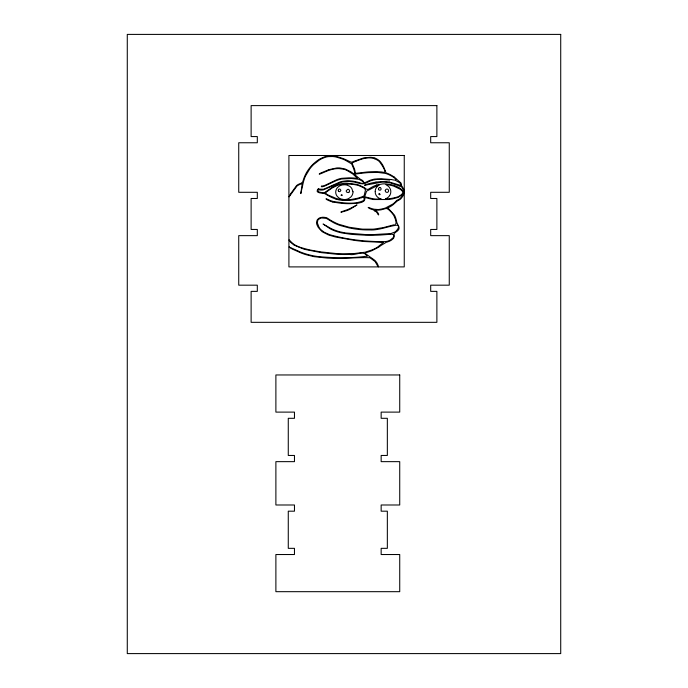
<?xml version="1.0" encoding="UTF-8"?>
<svg xmlns="http://www.w3.org/2000/svg" width="688" height="688" viewBox="0 0 688 688"><rect width="100%" height="100%" fill="white"/><g stroke="black" fill="none" stroke-linecap="round" stroke-linejoin="round"><path stroke-width="1.03" d="M338.238 190.352L338.479 189.587A1.256 1.256 0 0 1 339.992 189.14L340.835 190.189A3.844 3.844 0 0 1 340.835 190.524L340.027 191.556A1.247 1.247 0 0 1 339.39 191.634L339.193 191.591A1.376 1.376 0 0 1 338.513 191.135L338.393 190.963M387.903 207.931L394.25 214.88A12.762 12.762 0 0 1 394.835 215.877A10.483 10.483 0 0 1 395.265 216.815L395.66 217.89A26.952 26.952 0 0 1 396.529 221.192C397.191 225.681 402.437 228.192 395.729 232.234A19.943 19.943 0 0 1 394.155 233.473L394.086 234.453A6.295 6.295 0 0 1 394.276 236.431L393.545 238.358L391.343 240.207A14.869 14.869 0 0 1 389.408 241.213L387.697 241.875A7.353 7.353 0 0 1 386.51 242.142L380.791 245.599A36.447 36.447 0 0 1 378.34 247.37L371.907 250.681A51.299 51.299 0 0 1 367.418 252.204L366.085 252.616A11.369 11.369 0 0 0 365.784 252.72L365.44 253.012A3.01 3.01 0 0 0 365.431 253.614L370.858 257.518A44.118 44.118 0 0 1 371.718 258.086L374.633 260.202A12.41 12.41 0 0 1 378.185 265.714L378.52 266.832L377.746 266.29A14.164 14.164 0 0 1 377.592 265.878L375.149 261.603L369.929 257.733C356.573 257.08 343.149 259.187 329.741 258.198A97.963 97.963 0 0 1 327.419 258.095L314.45 256.71A46.191 46.191 0 0 1 313.375 256.529L305.979 254.68A107.509 107.509 0 0 1 301.499 253.15L292.288 249.065L289.089 246.992L300.51 252.049A70.769 70.769 0 0 0 317.813 256.521C333.396 258.095 353.589 258.327 367.254 256.074M302.419 186.422L300.811 193.595L302.092 184.685A9.202 9.202 0 0 0 302.264 183.756L301.086 183.911A23.564 23.564 0 0 0 299.667 184.47L297.715 185.528A7.723 7.723 0 0 0 296.863 186.207L289.063 196.863A1.367 1.367 0 0 1 289.123 196.519L290.637 193.81M363.402 183.077L363.376 182.75A2.743 2.743 0 0 0 363.126 182.105L362.421 181.34A11.335 11.335 0 0 0 361.492 180.66L360.615 180.196A2.09 2.09 0 0 1 359.738 179.723L359.514 179.568A1.78 1.78 0 0 0 359.162 179.37L351.929 178.536A29.3 29.3 0 0 0 351.215 178.51L341.781 178.957A19.195 19.195 0 0 0 340.637 179.19A15.635 15.635 0 0 0 339.769 179.422A41.375 41.375 0 0 0 337.825 180.058A45.786 45.786 0 0 0 336.183 180.669L323.971 186.371A23.659 23.659 0 0 1 322.233 186.672M305.498 176.025L309.849 168.784A39.087 39.087 0 0 1 313.694 164.501L319.18 160.175A28.406 28.406 0 0 1 322.113 158.55L325.054 157.363A17.716 17.716 0 0 1 328.511 156.623L332.493 156.537A21.638 21.638 0 0 1 335.77 156.95L340.999 158.489A89.853 89.853 0 0 1 342.83 159.177L343.45 159.427A84.538 84.538 0 0 1 345.213 160.149L351.62 163.907A68.37 68.37 0 0 1 353.572 168.551L354.389 171.088A8.884 8.884 0 0 1 354.569 172.757L354.432 173.557L353.15 173.428A22.179 22.179 0 0 1 352.557 172.998A31.519 31.519 0 0 0 350.562 171.63L345.152 168.999L339.777 167.941A35.028 35.028 0 0 0 336.905 167.941L328.795 169.687M290.8 193.534L296.494 185.674A10.707 10.707 0 0 1 298.308 184.393L301.249 183.146L302.746 181.856L303.21 180.256A48.108 48.108 0 0 1 304.904 175.767L306.048 173.385A38.468 38.468 0 0 1 315.035 162.411A43.155 43.155 0 0 1 316.686 161.087L317.564 160.442A27.124 27.124 0 0 1 320.668 158.532L324.745 156.761A31.278 31.278 0 0 1 327.307 156.107L328.787 155.866A19.04 19.04 0 0 1 329.638 155.823L332.209 155.841A24.381 24.381 0 0 1 336.681 156.46L342.985 158.507A57.568 57.568 0 0 1 345.84 159.693L350.381 161.826A5.014 5.014 0 0 0 351.293 162.17L352.075 162.041A28.492 28.492 0 0 0 352.996 161.697L353.254 161.603A33.239 33.239 0 0 0 354.225 161.198L363.84 157.862L370.479 157.277A18.155 18.155 0 0 1 373.945 157.862L374.788 158.111M363.324 183.146L362.843 183.705A10.432 10.432 0 0 1 361.836 183.404A58.033 58.033 0 0 0 352.497 181.107L349.375 180.763A16.426 16.426 0 0 0 346.924 180.729L342.848 181.288A29.971 29.971 0 0 0 339.949 181.993L324.134 189.037A7.336 7.336 0 0 1 323.042 189.243L319.206 189.14A1.127 1.127 0 0 1 318.854 188.976L318.793 188.933M387.912 207.845L388.006 207.767A3.457 3.457 0 0 1 388.6 207.484L389.778 206.899A28.707 28.707 0 0 0 392.676 205.067L397.423 200.913A15.059 15.059 0 0 1 398.696 200.208A10.372 10.372 0 0 0 400.855 198.78L402.712 196.355A11.73 11.73 0 0 0 403.736 193.87L404.062 190.447A5.581 5.581 0 0 0 403.701 189.062L401.5 185.571A1.221 1.221 0 0 1 401.414 185.296L401.233 183.619A2.374 2.374 0 0 0 400.915 182.965L394.018 176.885M324.736 192.434L333.594 186.379A30.857 30.857 0 0 1 336.226 185.167A41.65 41.65 0 0 1 337.516 184.676L338.083 184.479A16.589 16.589 0 0 1 340.182 183.92L343.613 183.395A30.599 30.599 0 0 1 347.027 183.223L357.485 184.522L364.184 187.351A15.127 15.127 0 0 1 365.93 188.994L367.985 189.484L371.632 187.308A35.535 35.535 0 0 1 376.499 185.055M324.418 192.683L322.964 192.674A33.953 33.953 0 0 1 320.935 192.408L320.333 192.296A9.529 9.529 0 0 1 318.475 191.737L317.718 190.705A1.961 1.961 0 0 1 318.312 189.862L319.077 189.819A10.432 10.432 0 0 0 323.403 189.871L339.399 182.853A32.026 32.026 0 0 1 343.699 181.744L346.804 181.512A54.051 54.051 0 0 1 349.427 181.512L353.391 181.899A58.583 58.583 0 0 1 355.644 182.397L360.478 183.687L364.545 183.705L370.041 181.047A25.258 25.258 0 0 1 373.171 180.084L376.302 179.508A12.616 12.616 0 0 1 377.299 179.422L380.954 179.422A59.177 59.177 0 0 1 383.637 179.534L389.7 180.058M325.501 192.692C325.811 194.902 332.846 196.656 335.254 198.092A30.728 30.728 0 0 0 342.056 199.658L350.381 199.658L357.837 198.178A83.97 83.97 0 0 0 361.346 197.043L364.047 195.899A5.693 5.693 0 0 0 364.176 195.469L365.19 191.238A20.692 20.692 0 0 0 365.423 190.163L364.743 188.744A20.029 20.029 0 0 0 363.488 187.747L358.732 185.579A34.684 34.684 0 0 0 356.857 185.089A46.483 46.483 0 0 0 350.312 184.057L340.035 184.668A24.51 24.51 0 0 0 337.034 185.579L332.02 188.065L326.705 191.789M348.833 192.313L348.713 192.399A1.032 1.032 0 0 1 348.291 192.563L346.967 192.296A1.582 1.582 0 0 1 346.262 190.653L347.775 189.312A6.192 6.192 0 0 1 348.076 189.312L348.317 189.329A0.955 0.955 0 0 1 348.635 189.441L348.893 189.621A6.588 6.588 0 0 1 349.194 189.897L349.53 190.825A11.859 11.859 0 0 1 349.53 191.178L349.194 191.995A6.889 6.889 0 0 1 348.971 192.201M326.267 192.115L325.716 192.528M321.399 186.164L321.382 186.732L322.233 186.672M319.378 173.643L319.309 174.296L322.689 172.886M320.083 173.324L328.597 169.773M323.05 172.74L325.579 171.63A64.87 64.87 0 0 1 330.171 169.953L331.702 169.489A20.545 20.545 0 0 1 333.284 169.11A26.024 26.024 0 0 1 339.132 168.612L343.828 169.265A19.161 19.161 0 0 1 346.847 170.357L352.763 173.978L357.528 178.373L353.159 177.977A105.187 105.187 0 0 0 349.014 177.839L341.626 178.321A50.198 50.198 0 0 0 338.771 179.026L337.06 179.611A5.874 5.874 0 0 1 336.733 179.757L325.02 185.304A12.96 12.96 0 0 1 322.629 185.975L321.588 186.138M355.988 161.19L351.989 162.953A6.244 6.244 0 0 0 352.127 163.323L354.329 168.603A16.194 16.194 0 0 1 355.232 172.731M356.281 161.061L360.959 159.358A49.674 49.674 0 0 1 362.112 159.005A33.17 33.17 0 0 1 363.634 158.593L365.887 158.145A19.84 19.84 0 0 1 371.064 157.973L371.967 158.102A13.373 13.373 0 0 1 374.513 158.722M364.227 182.982L369.396 180.574A15.033 15.033 0 0 1 370.436 180.179L372.062 179.68A21.526 21.526 0 0 1 374.977 179.035L381.427 178.768L391.145 179.525M361.389 197.748L363.436 197.035M376.499 185.063L382.812 183.877A51.299 51.299 0 0 1 385.891 183.902L390.311 184.479A43.301 43.301 0 0 1 394.955 185.803L397.793 186.947A13.872 13.872 0 0 1 398.971 187.566A17.148 17.148 0 0 1 401.371 189.295L403.34 191.376L403.392 190.731A10.75 10.75 0 0 0 403.297 190.18L403.159 189.604A4.936 4.936 0 0 0 402.824 188.744L402.256 187.798A22.661 22.661 0 0 0 401.732 187.059L400.906 186.319A3.423 3.423 0 0 1 399.866 186.018M395.007 224.503L396.193 223.376L395.488 219.601L393.777 215.404L391.601 212.601A63.666 63.666 0 0 0 388.204 209.264L386.286 208.447L381.272 209.78A22.403 22.403 0 0 1 376.826 210.132L375.459 210.115A12.393 12.393 0 0 0 375.123 210.124L374.934 210.184A5.633 5.633 0 0 0 375.338 210.468L375.743 210.717A8.118 8.118 0 0 1 377.067 211.706L377.695 212.515A9.434 9.434 0 0 1 378.331 213.701L378.555 214.26A3.096 3.096 0 0 1 378.667 214.699L378.538 214.991M393.94 224.804L383.405 227.582L374.289 229.052A26.316 26.316 0 0 1 372.801 229.164L363.101 229.147A40.334 40.334 0 0 1 362.12 229.095L349.04 227.221L338.548 224.202A6.57 6.57 0 0 0 338.298 224.09L337.318 223.686A10.587 10.587 0 0 1 336.948 223.54L333.009 221.605A44.324 44.324 0 0 1 329.973 219.859L327.006 217.95A3.767 3.767 0 0 0 326.164 217.623L325.742 217.537A15.6 15.6 0 0 0 322.294 217.27L320.144 217.675A6.897 6.897 0 0 0 318.484 218.612L317.452 219.635A3.225 3.225 0 0 0 317.073 220.289L316.747 221.312A7.362 7.362 0 0 0 316.583 223.024L316.661 223.806A3.363 3.363 0 0 0 316.833 224.443L317.245 225.415A31.82 31.82 0 0 0 318.26 227.427L322.13 231.675L328.047 234.763A35.948 35.948 0 0 0 329.81 235.382L334.746 236.784A77.933 77.933 0 0 0 336.398 237.179L354.552 240.404A7.972 7.972 0 0 0 354.845 240.456L363.496 241.454M318.226 188.916L317.899 189.148A5.117 5.117 0 0 1 317.4 189.948C315.835 192.743 320.531 192.941 322.259 193.268A45.348 45.348 0 0 0 323.308 193.414L324.211 193.5A0.937 0.937 0 0 1 324.813 193.698L329.294 196.243A49.398 49.398 0 0 0 330.455 196.828A41.77 41.77 0 0 0 336.097 199.159M376.052 182.088L381.195 181.555A60.785 60.785 0 0 1 384.059 181.52L389.107 181.967M375.94 182.105L371.787 182.974A102.288 102.288 0 0 0 367.968 183.945L364.537 185.278L381.995 182.148A32.921 32.921 0 0 1 386.441 182.303L388.29 182.535A26.067 26.067 0 0 1 391.094 183.085L399.857 186.035M341.205 212.222L346.262 210.777A35.75 35.75 0 0 0 350.321 209.126L356.969 204.947L350.803 208.146A40.601 40.601 0 0 1 345.135 210.459L341.024 211.904A1.883 1.883 0 0 0 341.128 212.188M390.345 234.29L391.033 234.23A5.994 5.994 0 0 0 391.309 234.195L393.39 234.539A8.686 8.686 0 0 1 393.588 235.864L393.562 236.741A2.7 2.7 0 0 1 393.304 237.532L390.38 239.983A14.689 14.689 0 0 1 387.533 241.213L385.641 241.548A7.413 7.413 0 0 0 384.472 241.643C366.523 241.737 348.412 239.768 331.04 235.064A42.596 42.596 0 0 1 329.053 234.419L324.478 232.398L320.875 229.715A12.203 12.203 0 0 1 319.129 227.547L317.314 222.809L317.839 220.272A3.225 3.225 0 0 1 318.312 219.61L320.075 218.44A6.39 6.39 0 0 1 321.64 217.984L326.103 218.345A3.234 3.234 0 0 1 326.568 218.517L333.474 222.637A47.094 47.094 0 0 0 340.199 225.509L349.126 227.917A136.508 136.508 0 0 0 355.24 229.001L357.149 229.267A59.168 59.168 0 0 0 360.091 229.594L362.705 229.775A100.878 100.878 0 0 0 369.413 229.912C378.968 230.592 388.488 225.982 397.423 225.122A6.502 6.502 0 0 1 398.146 225.879L398.361 226.189A1.703 1.703 0 0 1 398.61 226.988L398.051 228.493A11.283 11.283 0 0 1 397.002 229.998L396.486 230.618A10.406 10.406 0 0 1 395.144 231.899L390.982 233.533L373.085 234.608A255.764 255.764 0 0 1 365.715 234.574L345.591 232.957A13.416 13.416 0 0 1 345.213 232.888L340.973 232.054A52.907 52.907 0 0 1 336.114 230.652L333.052 229.457A39.99 39.99 0 0 1 328.572 227.126L323.068 224.021L330.188 228.812A36.206 36.206 0 0 0 333.104 230.213L334.609 230.815A52.477 52.477 0 0 0 336.81 231.598A47.842 47.842 0 0 0 342.452 233.043L351.516 234.393L365.698 235.227A192.107 192.107 0 0 0 380.232 235.038L389.872 234.333M343.923 184.737L342.65 184.848A9.271 9.271 0 0 0 338.281 186.852L337.387 187.729A6.932 6.932 0 0 0 336.32 189.389A6.613 6.613 0 0 0 337.12 196.226L338.539 197.628A8.273 8.273 0 0 0 340.904 198.952L343.733 199.503A13.072 13.072 0 0 0 344.808 199.52A8.987 8.987 0 0 0 347.999 198.866A10.604 10.604 0 0 0 348.696 198.522L350.665 197.164A7.198 7.198 0 0 0 352.445 194.566L352.849 193.225A5.573 5.573 0 0 0 353.021 191.78M363.849 196.923L364.15 199.262A3.371 3.371 0 0 1 363.479 200.578C354.647 204.843 343.699 202.814 334.213 201.67A39.87 39.87 0 0 1 332.631 201.274L332.252 201.171A21.939 21.939 0 0 1 329.5 200.191L326.078 198.677L326.241 199.296A16.03 16.03 0 0 0 326.723 199.572L327.531 199.993A20.072 20.072 0 0 0 328.4 200.414L328.769 200.578A34.219 34.219 0 0 0 332.88 202.048M379.776 187.626L378.985 187.927A1.333 1.333 0 0 0 378.529 189.458M363.832 241.488L383.543 242.417L377.678 247.001A28.767 28.767 0 0 1 373.679 249.228L373.145 249.46A28.664 28.664 0 0 1 371.95 249.95L365.405 252.118A4.291 4.291 0 0 0 365.122 252.212L354.535 253.494L342.684 253.769A194.996 194.996 0 0 1 335.735 253.494L321.038 251.928M391.455 179.559C401.99 181.993 391.747 175.741 387.74 174.202A21.792 21.792 0 0 0 385.263 173.385L377.738 172.404L368.304 172.611A124.459 124.459 0 0 0 361.656 173.264L355.189 174.081A19.668 19.668 0 0 0 354.724 174.159L354.337 174.305A2.967 2.967 0 0 0 354.793 174.709A10.165 10.165 0 0 1 354.999 174.89L359.807 178.828A8.247 8.247 0 0 1 360.245 179.181L362.284 180.29A8.428 8.428 0 0 1 363.204 181.193L364.15 182.862M320.505 251.86L310.236 250.028A71.105 71.105 0 0 1 308.568 249.658L300.802 247.551A7 7 0 0 0 300.424 247.396L299.701 247.138A11.567 11.567 0 0 1 299.125 246.932L298.558 246.7A38.33 38.33 0 0 1 295.634 245.324L294.533 244.687A17.088 17.088 0 0 1 290.895 241.634L289.046 239.914L290.431 242.124L294.094 245.152L304.371 249.331L321.115 252.608L336.914 254.276A138.529 138.529 0 0 0 349.573 254.448C355.369 255.85 363.608 249.727 367.082 255.979M386.26 184.539L387.869 184.788A35.38 35.38 0 0 1 393.613 186.078L400.261 189.269A17.166 17.166 0 0 1 402.041 190.92L402.85 191.892L402.437 193.483A16.073 16.073 0 0 1 400.923 194.996L399.35 196.054A18.404 18.404 0 0 1 396.718 197.189L392.616 198.178A64.99 64.99 0 0 1 386.94 198.952L385.392 198.832A7.817 7.817 0 0 0 389.623 195.59M389.296 182.019L400.64 185.407A3.277 3.277 0 0 0 400.7 184.685M332.88 202.048L341.497 203.364A99.949 99.949 0 0 0 349.177 203.682L356.152 203.424A38.537 38.537 0 0 0 357.777 203.278L361.845 202.324L363.978 200.999A3.225 3.225 0 0 0 364.468 200.26L364.614 199.95A2.21 2.21 0 0 0 364.769 199.382L364.795 198.393M374.513 158.73L377.471 160.115A11.18 11.18 0 0 1 379.32 161.551C380.627 163.082 387.163 172.31 384.102 172.43A37.29 37.29 0 0 0 383.276 172.267L382.072 172.06A33.669 33.669 0 0 0 381.247 171.931L376.121 171.665A100.801 100.801 0 0 0 370.514 171.768L368.734 171.871A56.597 56.597 0 0 0 366.652 172.052L355.593 173.342L355.249 172.731M395.927 180.669L399.917 182.845L400.708 184.685M374.676 210.855L375.192 211.147A7.68 7.68 0 0 1 376.388 211.947L376.835 212.472A8.686 8.686 0 0 1 377.609 213.684L377.927 214.432M341.3 195.487C343.57 196.14 341.059 193.294 341.196 195.375M382.39 164.466L382.537 164.733A35.656 35.656 0 0 1 384.325 168.491L384.446 168.775A22.068 22.068 0 0 1 384.695 169.429L384.97 170.177M385.074 170.409L385.125 170.521A4.377 4.377 0 0 1 385.254 170.83L385.564 171.725A6.656 6.656 0 0 0 385.882 172.533L386.14 172.886A34.159 34.159 0 0 1 394 176.919M390.5 189.475L389.494 187.557A9.993 9.993 0 0 0 388.453 186.345L386.716 185.046A4.971 4.971 0 0 1 385.959 184.633M352.97 191.78L351.809 188.529A8.333 8.333 0 0 0 349.728 186.345L347.019 185.098A11.756 11.756 0 0 0 343.923 184.737M338.479 191.015A1.247 1.247 0 0 1 338.315 190.395M380.017 187.575A1.376 1.376 0 0 1 381.075 189.114L380.92 189.596A1.066 1.066 0 0 1 380.344 190.137L379.234 190.146A0.937 0.937 0 0 1 378.821 189.871L378.718 189.725A1.849 1.849 0 0 1 378.563 189.441M390.483 189.484A7.37 7.37 0 0 1 389.657 195.616M302.471 186.431A47.016 47.016 0 0 1 305.455 175.999M318.467 188.744A1.144 1.144 0 0 1 318.785 188.942M336.114 199.116A47.481 47.481 0 0 0 336.991 199.382L337.421 199.503A23.246 23.246 0 0 0 340.362 200.113L344.086 200.449A43.516 43.516 0 0 0 361.363 197.68M364.803 198.393A7.078 7.078 0 0 1 364.821 197.387L368.716 198.445A49.063 49.063 0 0 0 373.61 199.537L388.17 199.529A99.846 99.846 0 0 0 392.47 198.918L398.232 197.37L402.342 194.67A3.406 3.406 0 0 1 402.824 194.205L402.42 195.495A17.088 17.088 0 0 1 401.758 196.656L400.089 198.531A12.702 12.702 0 0 1 397.569 200.01A4.962 4.962 0 0 0 396.658 200.5L394.981 202.272A43.568 43.568 0 0 1 393.08 203.906L385.504 207.974A33.067 33.067 0 0 1 378.168 209.548L374.22 209.238A23.985 23.985 0 0 1 370.264 208.077L368.175 207.423L369.387 208.447A30.599 30.599 0 0 0 371.563 209.272L372.578 209.582A3.543 3.543 0 0 1 373.575 210.003L373.644 210.064A7.035 7.035 0 0 0 374.659 210.872M374.822 158.025A13.837 13.837 0 0 1 382.322 164.509M375.227 191.539L375.304 192.975A5.375 5.375 0 0 0 375.588 194.136L375.751 194.532A9.675 9.675 0 0 0 376.052 195.151A7.129 7.129 0 0 0 378.194 197.611L379.165 198.239A6.209 6.209 0 0 0 380.404 198.789L381.229 199.004L375.734 199.073A36.352 36.352 0 0 1 370.737 198.256L364.692 196.751L366.549 191.195A10.501 10.501 0 0 0 366.799 191.049L377.901 185.304A8.953 8.953 0 0 1 378.71 185.098L379.2 185.072L378.073 185.794A9.993 9.993 0 0 0 376.921 186.912L376.061 188.125A6.097 6.097 0 0 0 375.347 190.086L375.227 191.539M385.246 190.645L385.478 191.496A2.202 2.202 0 0 0 386.045 192.124L387.112 192.434A2.004 2.004 0 0 0 388.049 192.004L388.307 191.737A1.866 1.866 0 0 0 388.496 190.12L387.946 189.372A1.78 1.78 0 0 0 386.278 189.226A1.281 1.281 0 0 0 385.994 189.381L385.908 189.458A2.09 2.09 0 0 0 385.323 190.335L385.263 190.542M378.959 194.05L379.062 194.36A1.617 1.617 0 0 0 379.372 194.687L379.845 194.687A1.651 1.651 0 0 0 380.146 194.36L379.363 193.56A0.903 0.903 0 0 0 379.045 193.853L378.968 193.999M560.72 34.4L127.28 34.4L127.28 653.6L560.72 653.6L560.72 34.4M436.88 105.608L251.12 105.608L251.12 136.568L257.312 136.568L257.312 142.76L238.736 142.76L238.736 192.296L257.312 192.296L257.312 198.488L251.12 198.488L251.12 229.448L257.312 229.448L257.312 235.64L238.736 235.64L238.736 285.176L257.312 285.176L257.312 291.368L251.12 291.368L251.12 322.328L436.88 322.328L436.88 291.368L430.688 291.368L430.688 285.176L449.264 285.176L449.264 235.64L430.688 235.64L430.688 229.448L436.88 229.448L436.88 198.488L430.688 198.488L430.688 192.296L449.264 192.296L449.264 142.76L430.688 142.76L430.688 136.568L436.88 136.568L436.88 105.608M404.252 155.497L288.908 155.497L288.908 266.901L404.252 266.901L404.252 155.497M399.728 374.96L275.888 374.96L275.888 412.112L294.464 412.112L294.464 418.304L288.272 418.304L288.272 455.456L294.464 455.456L294.464 461.648L275.888 461.648L275.888 504.992L294.464 504.992L294.464 511.184L288.272 511.184L288.272 548.336L294.464 548.336L294.464 554.528L275.888 554.528L275.888 591.68L399.728 591.68L399.728 554.528L381.152 554.528L381.152 548.336L387.344 548.336L387.344 511.184L381.152 511.184L381.152 504.992L399.728 504.992L399.728 461.648L381.152 461.648L381.152 455.456L387.344 455.456L387.344 418.304L381.152 418.304L381.152 412.112L399.728 412.112L399.728 374.96"/></g></svg>
